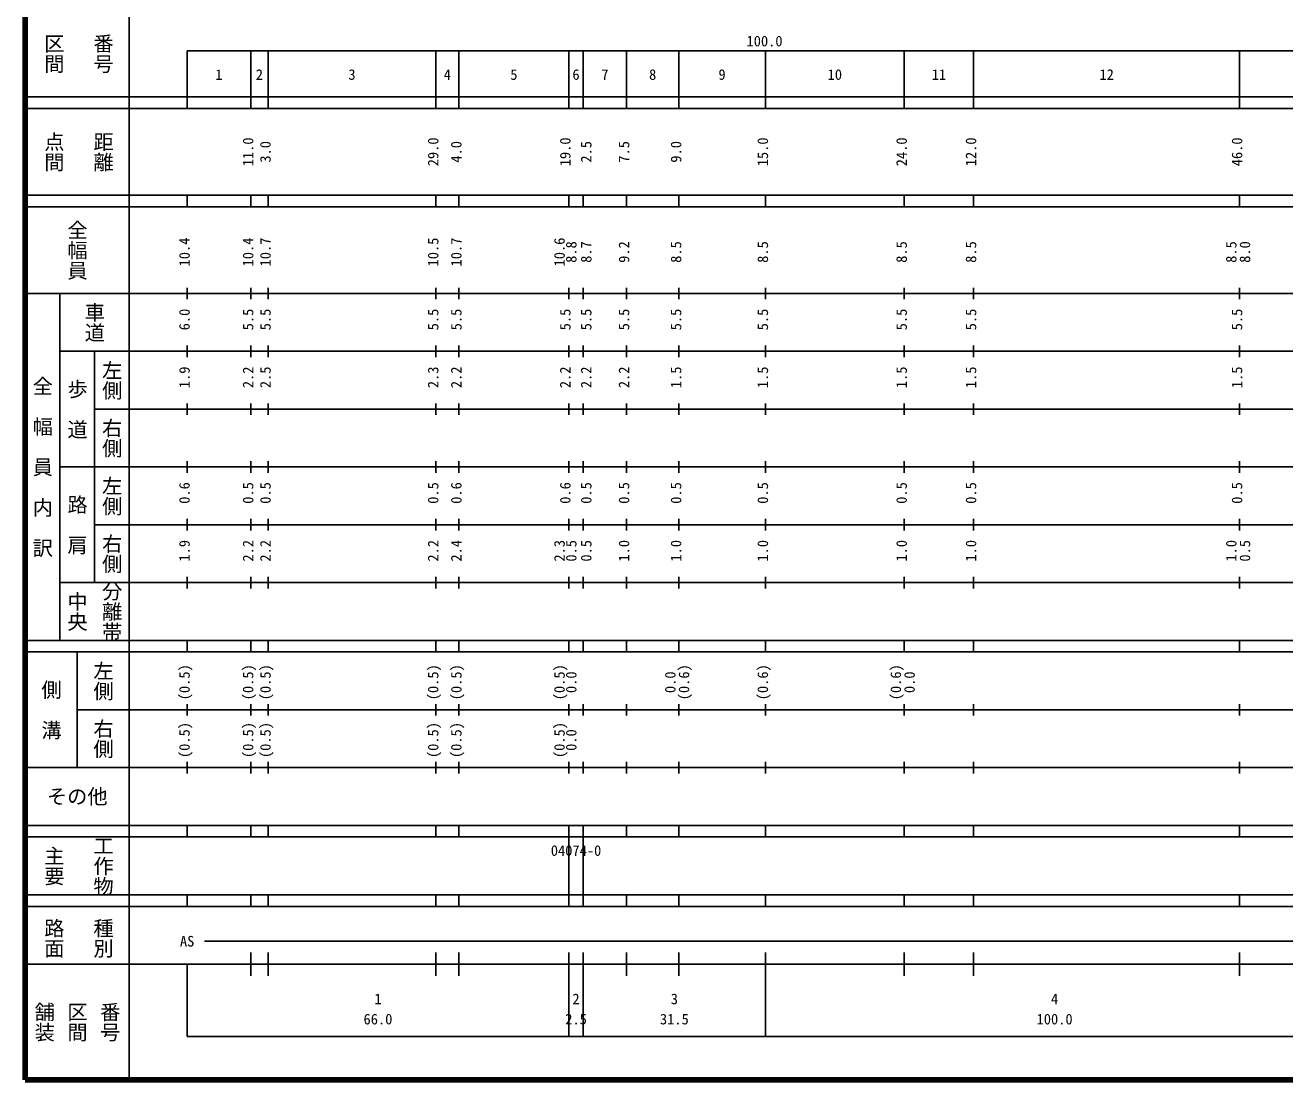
# Model space of a CAD drawing. Units: millimetres on the paper, enlarged 1000 times. Extents: x 40000 to 680000, y 20000 to 380000.
# Drawn here: x 40000 to 257806, y 20000 to 202409 of the extents above; entities that cross this region are included whole.
import ezdxf
from ezdxf.enums import TextEntityAlignment as Align

# ---------------------------------------------------------------- set-up
doc = ezdxf.new("R2010")
doc.units = ezdxf.units.MM
doc.header["$LTSCALE"] = 1000
doc.layers.add('M-TTL', color=2, linetype='Continuous', lineweight=140)
doc.layers.add('M-TTL-BAND', color=7, linetype='Continuous', lineweight=25)
doc.styles.add('@ＭＳ ゴシック', font='')
doc.styles.add('ＭＳ ゴシック', font='')
doc.styles.get('@ＭＳ ゴシック').set_extended_font_data('@MS Gothic')
doc.styles.get('ＭＳ ゴシック').set_extended_font_data('MS Gothic')

msp = doc.modelspace()

# ---------------------------------------------------------------- linework, layer by layer
at = {"layer": 'M-TTL'}
for p, q in [((40000, 380000), (40000, 20000)), ((40000, 20000), (680000, 20000))]:
    msp.add_line(p, q, dxfattribs=at)
at = {"layer": 'M-TTL-BAND'}
for p, q in [((58000, 370000), (58000, 20000)), ((68000, 198000), (579000, 198000)), ((68000, 198000), (68000, 188000)), ((79000, 188000), (79000, 198000)), ((82000, 188000), (82000, 198000)), ((111000, 188000), (111000, 198000)), ((115000, 188000), (115000, 198000)), ((134000, 188000), (134000, 198000)), ((136500, 188000), (136500, 198000)), ((144000, 188000), (144000, 198000)), ((153000, 188000), (153000, 198000)), ((168000, 188000), (168000, 198000)), ((192000, 188000), (192000, 198000)), ((204000, 188000), (204000, 198000)), ((250000, 188000), (250000, 198000)), ((40000, 190000), (579000, 190000)), ((40000, 188000), (579000, 188000)), ((40000, 173000), (579000, 173000)), ((68000, 171000), (68000, 173000)), ((79000, 171000), (79000, 173000)), ((82000, 171000), (82000, 173000)), ((111000, 171000), (111000, 173000)), ((115000, 171000), (115000, 173000)), ((134000, 171000), (134000, 173000)), ((136500, 171000), (136500, 173000)), ((144000, 171000), (144000, 173000)), ((153000, 171000), (153000, 173000)), ((168000, 171000), (168000, 173000)), ((192000, 171000), (192000, 173000)), ((204000, 171000), (204000, 173000)), ((250000, 171000), (250000, 173000)), ((40000, 171000), (579000, 171000)), ((68000, 155000), (68000, 157000)), ((79000, 155000), (79000, 157000)), ((82000, 155000), (82000, 157000)), ((111000, 155000), (111000, 157000)), ((115000, 155000), (115000, 157000)), ((134000, 155000), (134000, 157000)), ((136500, 155000), (136500, 157000)), ((144000, 155000), (144000, 157000)), ((153000, 155000), (153000, 157000)), ((168000, 155000), (168000, 157000)), ((192000, 155000), (192000, 157000)), ((204000, 155000), (204000, 157000)), ((250000, 155000), (250000, 157000)), ((40000, 156000), (579000, 156000)), ((46000, 96000), (46000, 156000)), ((46000, 146000), (579000, 146000)), ((52000, 146000), (52000, 106000)), ((68000, 145000), (68000, 147000)), ((79000, 145000), (79000, 147000)), ((82000, 145000), (82000, 147000)), ((111000, 145000), (111000, 147000)), ((115000, 145000), (115000, 147000)), ((134000, 145000), (134000, 147000)), ((136500, 145000), (136500, 147000)), ((144000, 145000), (144000, 147000)), ((153000, 145000), (153000, 147000)), ((168000, 145000), (168000, 147000)), ((192000, 145000), (192000, 147000)), ((204000, 145000), (204000, 147000)), ((250000, 145000), (250000, 147000)), ((52000, 136000), (579000, 136000)), ((68000, 135000), (68000, 137000)), ((79000, 135000), (79000, 137000)), ((82000, 135000), (82000, 137000)), ((111000, 135000), (111000, 137000)), ((115000, 135000), (115000, 137000)), ((134000, 135000), (134000, 137000)), ((136500, 135000), (136500, 137000)), ((144000, 135000), (144000, 137000)), ((153000, 135000), (153000, 137000)), ((168000, 135000), (168000, 137000)), ((192000, 135000), (192000, 137000)), ((204000, 135000), (204000, 137000)), ((250000, 135000), (250000, 137000)), ((68000, 125000), (68000, 127000)), ((79000, 125000), (79000, 127000)), ((82000, 125000), (82000, 127000)), ((111000, 125000), (111000, 127000)), ((115000, 125000), (115000, 127000)), ((134000, 125000), (134000, 127000)), ((136500, 125000), (136500, 127000)), ((144000, 125000), (144000, 127000)), ((153000, 125000), (153000, 127000)), ((168000, 125000), (168000, 127000)), ((192000, 125000), (192000, 127000)), ((204000, 125000), (204000, 127000)), ((250000, 125000), (250000, 127000)), ((46000, 126000), (579000, 126000)), ((52000, 116000), (579000, 116000)), ((68000, 115000), (68000, 117000)), ((79000, 115000), (79000, 117000)), ((82000, 115000), (82000, 117000)), ((111000, 115000), (111000, 117000)), ((115000, 115000), (115000, 117000)), ((134000, 115000), (134000, 117000)), ((136500, 115000), (136500, 117000)), ((144000, 115000), (144000, 117000)), ((153000, 115000), (153000, 117000)), ((168000, 115000), (168000, 117000)), ((192000, 115000), (192000, 117000)), ((204000, 115000), (204000, 117000)), ((250000, 115000), (250000, 117000)), ((68000, 105000), (68000, 107000)), ((79000, 105000), (79000, 107000)), ((82000, 105000), (82000, 107000)), ((111000, 105000), (111000, 107000)), ((115000, 105000), (115000, 107000)), ((134000, 105000), (134000, 107000)), ((136500, 105000), (136500, 107000)), ((144000, 105000), (144000, 107000)), ((153000, 105000), (153000, 107000)), ((168000, 105000), (168000, 107000)), ((192000, 105000), (192000, 107000)), ((204000, 105000), (204000, 107000)), ((250000, 105000), (250000, 107000)), ((46000, 106000), (579000, 106000)), ((40000, 96000), (579000, 96000)), ((68000, 94000), (68000, 96000)), ((79000, 94000), (79000, 96000)), ((82000, 94000), (82000, 96000)), ((111000, 94000), (111000, 96000)), ((115000, 94000), (115000, 96000)), ((134000, 94000), (134000, 96000)), ((136500, 94000), (136500, 96000)), ((144000, 94000), (144000, 96000)), ((153000, 94000), (153000, 96000)), ((168000, 94000), (168000, 96000)), ((192000, 94000), (192000, 96000)), ((204000, 94000), (204000, 96000)), ((250000, 94000), (250000, 96000)), ((40000, 94000), (579000, 94000)), ((49000, 94000), (49000, 74000)), ((68000, 83000), (68000, 85000)), ((79000, 83000), (79000, 85000)), ((82000, 83000), (82000, 85000)), ((111000, 83000), (111000, 85000)), ((115000, 83000), (115000, 85000)), ((134000, 83000), (134000, 85000)), ((136500, 83000), (136500, 85000)), ((144000, 83000), (144000, 85000)), ((153000, 83000), (153000, 85000)), ((168000, 83000), (168000, 85000)), ((192000, 83000), (192000, 85000)), ((204000, 83000), (204000, 85000)), ((250000, 83000), (250000, 85000)), ((49000, 84000), (579000, 84000)), ((68000, 73000), (68000, 75000)), ((79000, 73000), (79000, 75000)), ((82000, 73000), (82000, 75000)), ((111000, 73000), (111000, 75000)), ((115000, 73000), (115000, 75000)), ((134000, 73000), (134000, 75000)), ((136500, 73000), (136500, 75000)), ((144000, 73000), (144000, 75000)), ((153000, 73000), (153000, 75000)), ((168000, 73000), (168000, 75000)), ((192000, 73000), (192000, 75000)), ((204000, 73000), (204000, 75000)), ((250000, 73000), (250000, 75000)), ((40000, 74000), (579000, 74000)), ((40000, 64000), (579000, 64000)), ((68000, 62000), (68000, 64000)), ((79000, 62000), (79000, 64000)), ((82000, 62000), (82000, 64000)), ((111000, 62000), (111000, 64000)), ((115000, 62000), (115000, 64000)), ((134000, 62000), (134000, 64000)), ((136500, 62000), (136500, 64000)), ((144000, 62000), (144000, 64000)), ((153000, 62000), (153000, 64000)), ((168000, 62000), (168000, 64000)), ((192000, 62000), (192000, 64000)), ((204000, 62000), (204000, 64000)), ((250000, 62000), (250000, 64000)), ((40000, 62000), (579000, 62000)), ((134000, 52000), (134000, 62000)), ((136500, 52000), (136500, 62000)), ((40000, 52000), (579000, 52000)), ((68000, 50000), (68000, 52000)), ((79000, 50000), (79000, 52000)), ((82000, 50000), (82000, 52000)), ((111000, 50000), (111000, 52000)), ((115000, 50000), (115000, 52000)), ((134000, 50000), (134000, 52000)), ((136500, 50000), (136500, 52000)), ((144000, 50000), (144000, 52000)), ((153000, 50000), (153000, 52000)), ((168000, 50000), (168000, 52000)), ((192000, 50000), (192000, 52000)), ((204000, 50000), (204000, 52000)), ((250000, 50000), (250000, 52000)), ((40000, 50000), (579000, 50000)), ((71000, 44000), (565000, 44000)), ((79000, 38000), (79000, 42000)), ((82000, 38000), (82000, 42000)), ((111000, 38000), (111000, 42000)), ((115000, 38000), (115000, 42000)), ((134000, 27500), (134000, 42000)), ((136500, 27500), (136500, 42000)), ((144000, 38000), (144000, 42000)), ((153000, 38000), (153000, 42000)), ((168000, 27500), (168000, 42000)), ((192000, 38000), (192000, 42000)), ((204000, 38000), (204000, 42000)), ((250000, 38000), (250000, 42000)), ((40000, 40000), (579000, 40000)), ((68000, 40000), (68000, 27500)), ((68000, 27500), (579000, 27500))]:
    msp.add_line(p, q, dxfattribs=at)

# ---------------------------------------------------------------- texts
at = {"layer": 'M-TTL-BAND', "style": '@ＭＳ ゴシック'}
for s, p in [('区間', (45000, 197500)), ('番号', (53500, 197500)), ('点間', (45000, 180500)), ('距離', (53500, 180500)), ('全幅員', (49000, 163500)), ('車道', (52000, 151000)), ('左側', (55000, 141000)), ('全\u3000幅\u3000員\u3000内\u3000訳', (43000, 126000)), ('歩\u3000道', (49000, 136000)), ('右側', (55000, 131000)), ('左側', (55000, 121000)), ('路\u3000肩', (49000, 116000)), ('右側', (55000, 111000)), ('分離帯', (55000, 101000)), ('中央', (49000, 101000)), ('左側', (53500, 89000)), ('側\u3000溝', (44500, 84000)), ('右側', (53500, 79000)), ('工作物', (53500, 57000)), ('主要', (45000, 57000)), ('路面', (45000, 44500)), ('種別', (53500, 44500)), ('舗装', (43333, 30000)), ('区間', (49000, 30000)), ('番号', (54667, 30000))]:
    msp.add_text(s, height=2566, rotation=270, dxfattribs=at).set_placement(p, align=Align.MIDDLE_CENTER)
at = {"layer": 'M-TTL-BAND', "style": 'ＭＳ ゴシック'}
for s, p in [('100.0', (167844, 198195)), ('1', (73500, 192405)), ('2', (80500, 192405)), ('3', (96500, 192405)), ('4', (113000, 192405)), ('5', (124500, 192405)), ('6', (135250, 192405)), ('7', (140250, 192405)), ('8', (148500, 192405)), ('9', (160500, 192405)), ('10', (180000, 192405)), ('11', (198000, 192405)), ('12', (227000, 192405)), ('AS', (68000, 42500)), ('1', (101000, 32523)), ('2', (135250, 32523)), ('3', (152250, 32523)), ('4', (218000, 32523)), ('66.0', (101000, 29033)), ('2.5', (135250, 29033)), ('31.5', (152250, 29033)), ('100.0', (218000, 29033))]:
    msp.add_text(s, height=1833, dxfattribs=at).set_placement(p, align=Align.BOTTOM_CENTER)
for s, p in [('11.0', (80000, 180500)), ('3.0', (83000, 180500)), ('29.0', (112000, 180500)), ('4.0', (116000, 180500)), ('19.0', (134843, 180500)), ('2.5', (138465, 180500)), ('7.5', (145000, 180500)), ('9.0', (154000, 180500)), ('15.0', (169000, 180500)), ('24.0', (193000, 180500)), ('12.0', (205000, 180500)), ('46.0', (251000, 180500)), ('10.4', (69000, 163174)), ('10.4', (80000, 163174)), ('10.7', (83000, 163174)), ('10.7', (116000, 163174)), ('10.6', (133843, 163174)), ('10.5', (112000, 163174)), ('8.8', (135874, 163174)), ('8.7', (138465, 163174)), ('9.2', (145000, 163174)), ('8.5', (154000, 163174)), ('8.5', (169000, 163174)), ('8.5', (193000, 163174)), ('8.5', (205000, 163174)), ('8.5', (250000, 163174)), ('8.0', (252370, 163174)), ('6.0', (69000, 151500)), ('5.5', (80000, 151500)), ('5.5', (83000, 151500)), ('5.5', (112000, 151500)), ('5.5', (116000, 151500)), ('5.5', (134843, 151500)), ('5.5', (138465, 151500)), ('5.5', (145000, 151500)), ('5.5', (154000, 151500)), ('5.5', (169000, 151500)), ('5.5', (193000, 151500)), ('5.5', (205000, 151500)), ('5.5', (251000, 151500)), ('1.9', (69000, 141500)), ('2.2', (80000, 141500)), ('2.5', (83000, 141500)), ('2.3', (112000, 141500)), ('2.2', (116000, 141500)), ('2.2', (134843, 141500)), ('2.2', (138465, 141500)), ('2.2', (145000, 141500)), ('1.5', (154000, 141500)), ('1.5', (169000, 141500)), ('1.5', (193000, 141500)), ('1.5', (205000, 141500)), ('1.5', (251000, 141500)), ('0.6', (69000, 121500)), ('0.5', (80000, 121500)), ('0.5', (83000, 121500)), ('0.5', (112000, 121500)), ('0.6', (116000, 121500)), ('0.6', (134843, 121500)), ('0.5', (138465, 121500)), ('0.5', (145000, 121500)), ('0.5', (154000, 121500)), ('0.5', (169000, 121500)), ('0.5', (193000, 121500)), ('0.5', (205000, 121500)), ('0.5', (251000, 121500)), ('2.4', (116000, 111500)), ('1.9', (69000, 111500)), ('2.2', (80000, 111500)), ('2.2', (83000, 111500)), ('2.2', (112000, 111500)), ('2.3', (133843, 111500)), ('0.5', (135874, 111500)), ('0.5', (138465, 111500)), ('1.0', (145000, 111500)), ('1.0', (154000, 111500)), ('1.0', (169000, 111500)), ('1.0', (193000, 111500)), ('1.0', (205000, 111500)), ('1.0', (250000, 111500)), ('0.5', (252370, 111500)), ('(0.5)', (69000, 88764)), ('(0.5)', (80000, 88764)), ('(0.5)', (83000, 88764)), ('(0.5)', (112000, 88764)), ('(0.5)', (116000, 88764)), ('(0.5)', (133843, 88764)), ('(0.6)', (155370, 88764)), ('(0.6)', (169000, 88764)), ('(0.6)', (192000, 88764)), ('0.0', (135874, 88764)), ('0.0', (153000, 88764)), ('0.0', (194370, 88764)), ('(0.5)', (69000, 78764)), ('(0.5)', (80000, 78764)), ('(0.5)', (83000, 78764)), ('(0.5)', (112000, 78764)), ('(0.5)', (116000, 78764)), ('(0.5)', (133843, 78764)), ('0.0', (135874, 78764))]:
    msp.add_text(s, height=1833, rotation=90, dxfattribs=at).set_placement(p, align=Align.BOTTOM_CENTER)
for s, height, p in [('その他', 2566, (49000, 69000)), ('04074-0', 1833, (135250, 59655))]:
    msp.add_text(s, height=height, dxfattribs=at).set_placement(p, align=Align.MIDDLE_CENTER)

doc.saveas('drawing.dxf')
